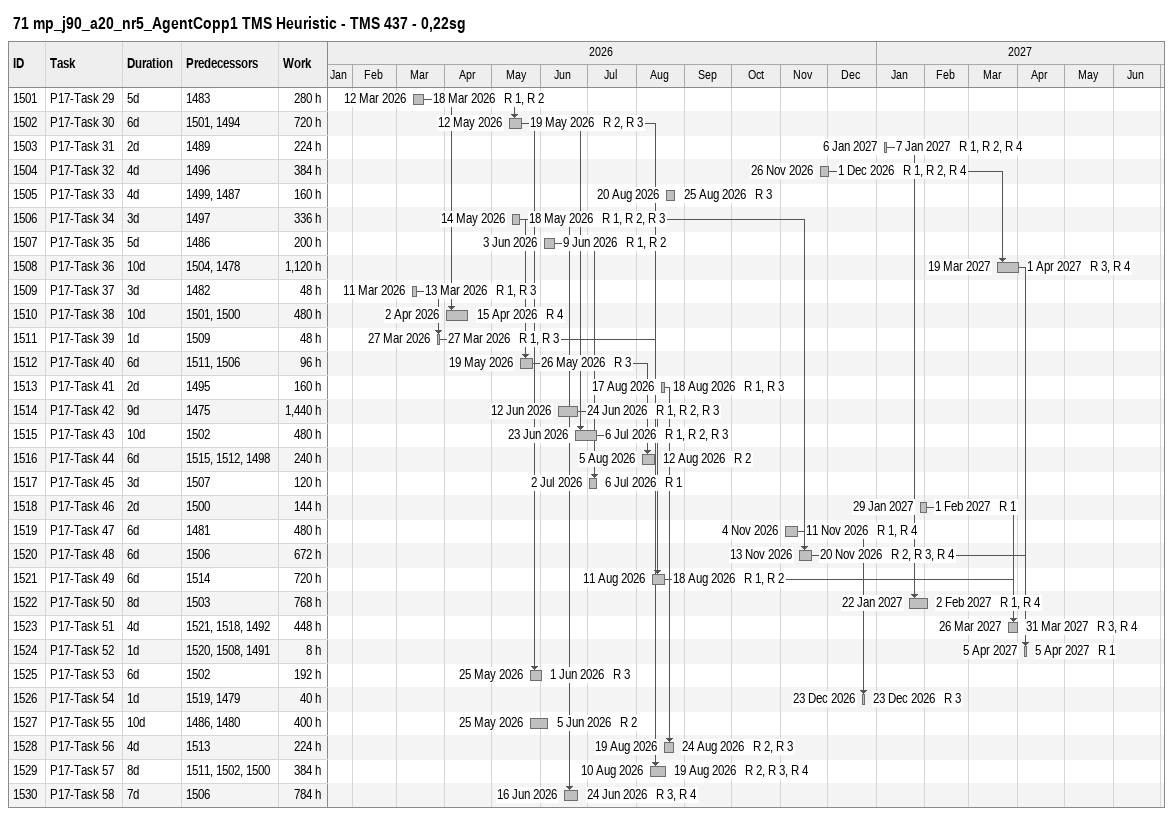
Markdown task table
71 mp_j90_a20_nr5_AgentCopp1 TMS Heuristic - TMS 437 - 0,22sg

| ID | Task | Duration | Start | Finish | Predecessors | Resources | Work (h) |
|---|---|---|---|---|---|---|---|
| 1501 | P17-Task 29 | 5d | 2026-03-12 | 2026-03-18 | 1483 | R 1, R 2 | 280 |
| 1502 | P17-Task 30 | 6d | 2026-05-12 | 2026-05-19 | 1501, 1494 | R 2, R 3 | 720 |
| 1503 | P17-Task 31 | 2d | 2027-01-06 | 2027-01-07 | 1489 | R 1, R 2, R 4 | 224 |
| 1504 | P17-Task 32 | 4d | 2026-11-26 | 2026-12-01 | 1496 | R 1, R 2, R 4 | 384 |
| 1505 | P17-Task 33 | 4d | 2026-08-20 | 2026-08-25 | 1499, 1487 | R 3 | 160 |
| 1506 | P17-Task 34 | 3d | 2026-05-14 | 2026-05-18 | 1497 | R 1, R 2, R 3 | 336 |
| 1507 | P17-Task 35 | 5d | 2026-06-03 | 2026-06-09 | 1486 | R 1, R 2 | 200 |
| 1508 | P17-Task 36 | 10d | 2027-03-19 | 2027-04-01 | 1504, 1478 | R 3, R 4 | 1120 |
| 1509 | P17-Task 37 | 3d | 2026-03-11 | 2026-03-13 | 1482 | R 1, R 3 | 48 |
| 1510 | P17-Task 38 | 10d | 2026-04-02 | 2026-04-15 | 1501, 1500 | R 4 | 480 |
| 1511 | P17-Task 39 | 1d | 2026-03-27 | 2026-03-27 | 1509 | R 1, R 3 | 48 |
| 1512 | P17-Task 40 | 6d | 2026-05-19 | 2026-05-26 | 1511, 1506 | R 3 | 96 |
| 1513 | P17-Task 41 | 2d | 2026-08-17 | 2026-08-18 | 1495 | R 1, R 3 | 160 |
| 1514 | P17-Task 42 | 9d | 2026-06-12 | 2026-06-24 | 1475 | R 1, R 2, R 3 | 1440 |
| 1515 | P17-Task 43 | 10d | 2026-06-23 | 2026-07-06 | 1502 | R 1, R 2, R 3 | 480 |
| 1516 | P17-Task 44 | 6d | 2026-08-05 | 2026-08-12 | 1515, 1512, 1498 | R 2 | 240 |
| 1517 | P17-Task 45 | 3d | 2026-07-02 | 2026-07-06 | 1507 | R 1 | 120 |
| 1518 | P17-Task 46 | 2d | 2027-01-29 | 2027-02-01 | 1500 | R 1 | 144 |
| 1519 | P17-Task 47 | 6d | 2026-11-04 | 2026-11-11 | 1481 | R 1, R 4 | 480 |
| 1520 | P17-Task 48 | 6d | 2026-11-13 | 2026-11-20 | 1506 | R 2, R 3, R 4 | 672 |
| 1521 | P17-Task 49 | 6d | 2026-08-11 | 2026-08-18 | 1514 | R 1, R 2 | 720 |
| 1522 | P17-Task 50 | 8d | 2027-01-22 | 2027-02-02 | 1503 | R 1, R 4 | 768 |
| 1523 | P17-Task 51 | 4d | 2027-03-26 | 2027-03-31 | 1521, 1518, 1492 | R 3, R 4 | 448 |
| 1524 | P17-Task 52 | 1d | 2027-04-05 | 2027-04-05 | 1520, 1508, 1491 | R 1 | 8 |
| 1525 | P17-Task 53 | 6d | 2026-05-25 | 2026-06-01 | 1502 | R 3 | 192 |
| 1526 | P17-Task 54 | 1d | 2026-12-23 | 2026-12-23 | 1519, 1479 | R 3 | 40 |
| 1527 | P17-Task 55 | 10d | 2026-05-25 | 2026-06-05 | 1486, 1480 | R 2 | 400 |
| 1528 | P17-Task 56 | 4d | 2026-08-19 | 2026-08-24 | 1513 | R 2, R 3 | 224 |
| 1529 | P17-Task 57 | 8d | 2026-08-10 | 2026-08-19 | 1511, 1502, 1500 | R 2, R 3, R 4 | 384 |
| 1530 | P17-Task 58 | 7d | 2026-06-16 | 2026-06-24 | 1506 | R 3, R 4 | 784 |
